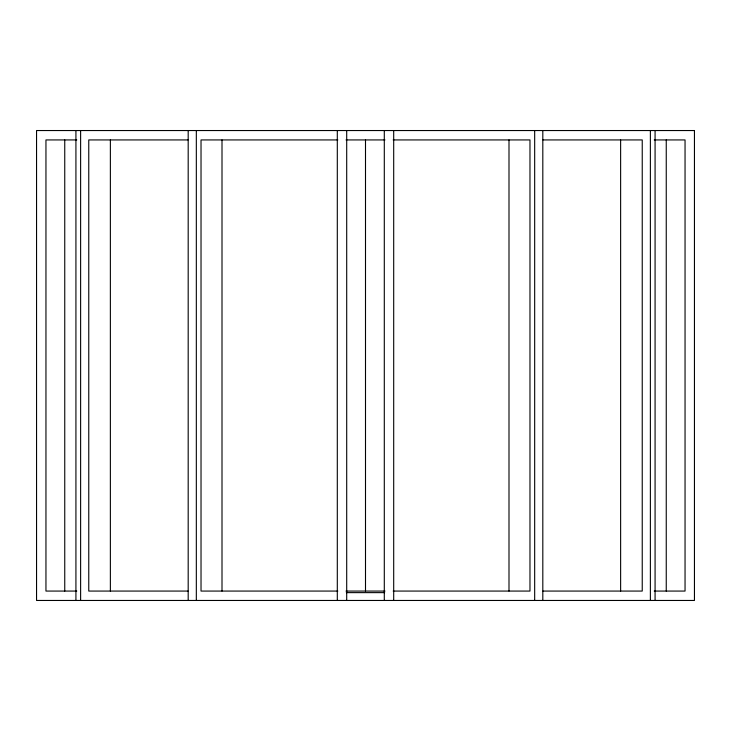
<?xml version="1.0" encoding="UTF-8"?>
<svg xmlns="http://www.w3.org/2000/svg" width="731" height="731" viewBox="0 0 731 731"><rect width="100%" height="100%" fill="white"/><g stroke="black" fill="none" stroke-linecap="round" stroke-linejoin="round"><path stroke-width="1.1" d="M76.782 139.932L45.952 139.932L45.952 591.068L76.782 591.068M187.986 139.932L88.762 139.932L88.762 591.068L187.986 591.068M337.823 139.932L201.025 139.932L201.025 591.068L337.823 591.068M346.037 139.932L384.963 139.932M393.177 139.932L529.975 139.932L529.975 591.068L393.177 591.068M543.014 139.932L642.238 139.932L642.238 591.068L543.014 591.068M654.218 139.932L685.048 139.932L685.048 591.068L654.218 591.068M346.001 591.068L384.999 591.068M346.357 592.631L384.643 592.631M666.252 139.932L666.252 591.068M655.077 130.538L655.077 600.462M650.38 130.538L650.38 600.462M620.628 139.932L620.628 591.068M542.813 130.538L542.813 600.462M534.672 130.538L534.672 600.462M508.995 139.932L508.995 591.068M393.698 130.538L393.698 600.462M384.296 130.538L384.296 600.462M365.5 139.932L365.5 591.068M346.704 130.538L346.704 600.462M337.302 130.538L337.302 600.462M222.005 139.932L222.005 591.068M196.328 130.538L196.328 600.462M188.187 130.538L188.187 600.462M110.372 139.932L110.372 591.068M80.62 130.538L80.62 600.462M75.923 130.538L75.923 600.462M64.748 139.932L64.748 591.068M694.45 130.538L36.55 130.538L36.55 600.462L694.45 600.462L694.45 130.538"/></g></svg>
